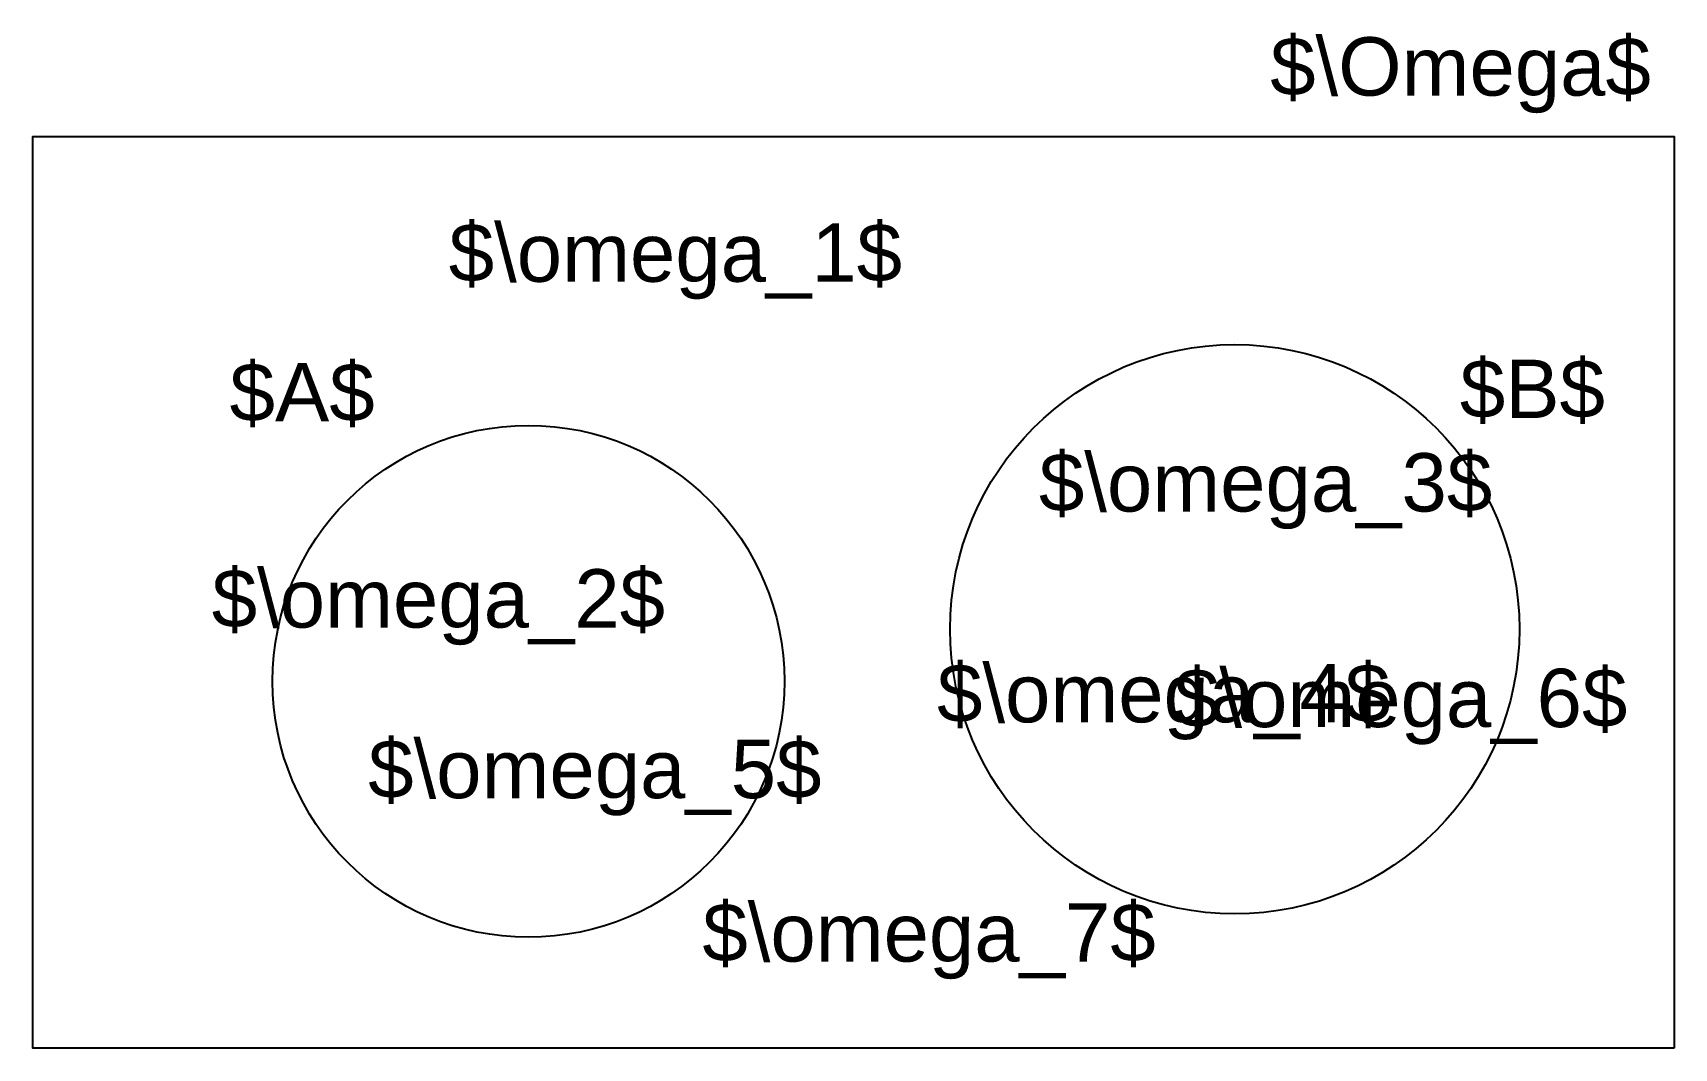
# Model space of a CAD drawing. Header units: inches. Extents: x 638 to 1200, y 488 to 836.
import ezdxf
from ezdxf.enums import TextEntityAlignment as Align

# ---------------------------------------------------------------- set-up
doc = ezdxf.new("R2010")
doc.units = ezdxf.units.IN
doc.header["$MEASUREMENT"] = 0
doc.styles.get("Standard").update_dxf_attribs({"font": 'arial.ttf'})

msp = doc.modelspace()

# ---------------------------------------------------------------- linework, layer by layer
msp.add_lwpolyline([(1200, 487.5), (637.5, 487.5), (637.5, 800), (1200, 800)], close=True)
for centre, radius in [((1049.41, 631.1), 97.55), ((807.35, 613.24), 87.72)]:
    msp.add_circle(centre, radius)

# ---------------------------------------------------------------- texts
for s, p in [('$\\Omega$', (1192, 808)), ('$A$', (754.64, 696.32))]:
    msp.add_text(s, height=20).set_placement(p, align=Align.BOTTOM_RIGHT)
for s, p in [('$\\omega_1$', (857.71, 760.19)), ('$\\omega_3$', (1059.97, 681.44)), ('$\\omega_2$', (776.48, 641.65)), ('$\\omega_4$', (1025.05, 609.18)), ('$\\omega_6$', (1106.27, 607.55)), ('$\\omega_5$', (830.1, 583.19)), ('$\\omega_7$', (944.63, 527.17))]:
    msp.add_text(s, height=20).set_placement(p, align=Align.MIDDLE_CENTER)
msp.add_text('$B$', height=20).set_placement((1126.55, 697.49), align=Align.BOTTOM_LEFT)

doc.saveas('drawing.dxf')
